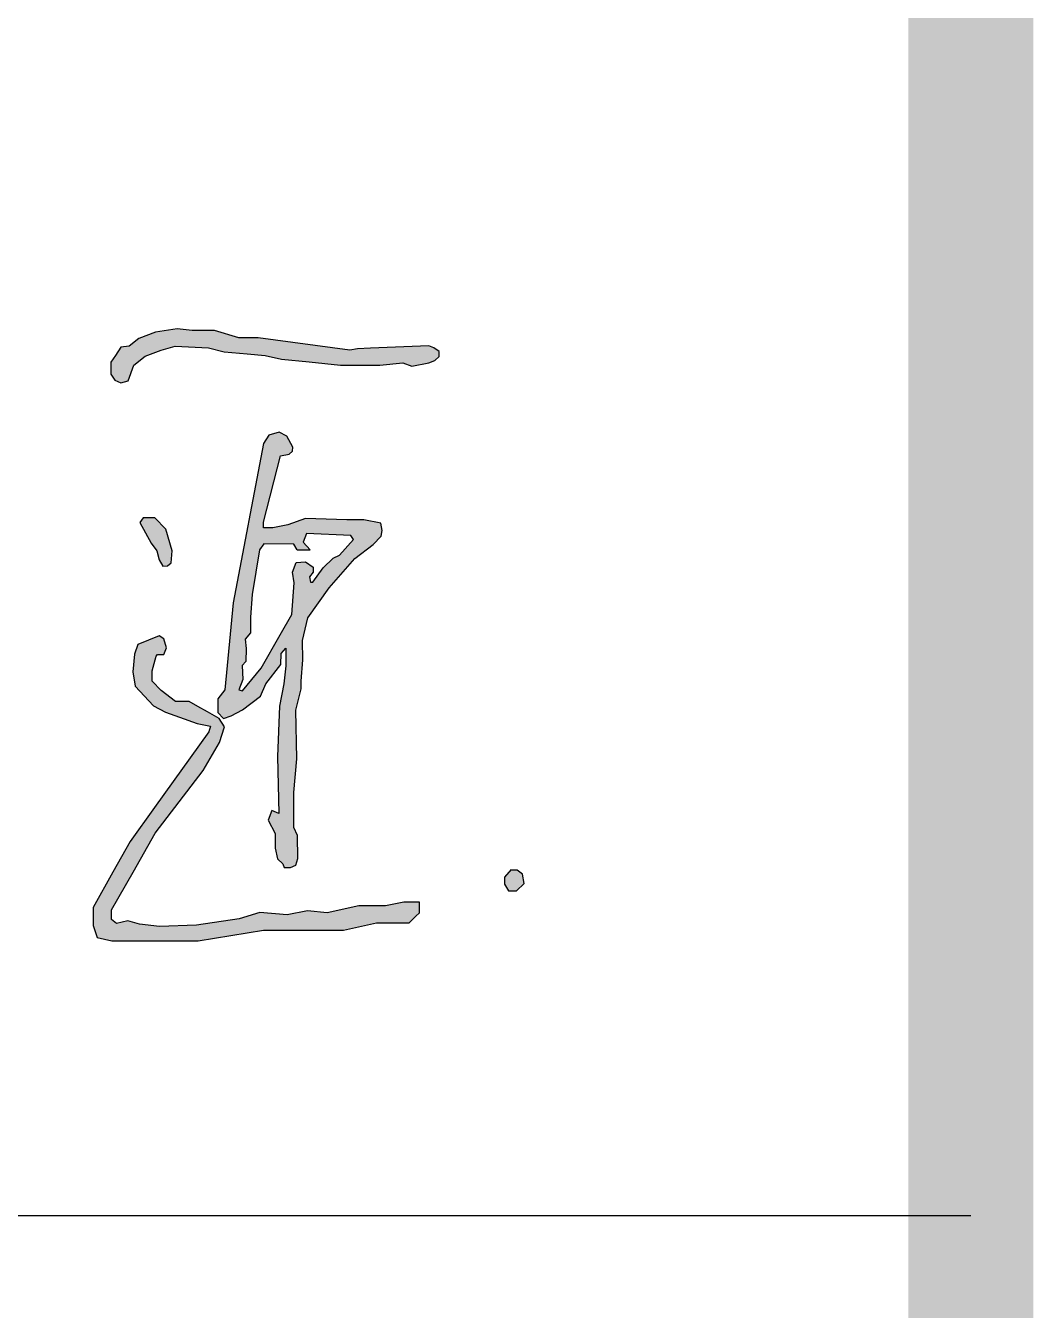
# Model space of a CAD drawing. Extents: x -417156 to 1571408, y 205758 to 1045562.
# Drawn here: x 1206962 to 1208575, y 910179 to 912235 of the extents above; entities that cross this region are included whole.
import ezdxf

# ---------------------------------------------------------------- set-up
doc = ezdxf.new("R2010")
doc.units = 0
doc.header["$LTSCALE"] = 1000
doc.header["$MEASUREMENT"] = 0
doc.layers.get('0').update_dxf_attribs({"linetype": 'CONTINUOUS'})
doc.layers.add('PUB_TITLE', color=4, linetype='CONTINUOUS')

msp = doc.modelspace()

# ---------------------------------------------------------------- hatches: boundary and pattern name
h = msp.add_hatch(color=256)
h.paths.add_polyline_path([(1206525.9, 911410), (1206534.9, 911422.8), (1206530.4, 911433.3), (1206530.5, 911449.2), (1206519.6, 911458.8), (1206508.7, 911465.8), (1206501.7, 911465.8), (1206495.8, 911455.7), (1206496.7, 911444.7), (1206502.3, 911372.7), (1206506.2, 911356.9), (1206504.1, 911314.8), (1206450, 911305.6), (1206411.6, 911296), (1206367.4, 911278.9), (1206325.4, 911262.6), (1206320.7, 911254.5), (1206323.9, 911241.8), (1206336.4, 911235.4), (1206353.2, 911226.7), (1206370.8, 911212.3), (1206376.9, 911216.4), (1206380.5, 911229.9), (1206364.5, 911246.6), (1206369.2, 911254.2), (1206403.2, 911267), (1206444, 911275.9), (1206501.9, 911288.5), (1206501.9, 911205.4), (1206499, 911199.9), (1206488.4, 911209.8), (1206475.6, 911209.8), (1206447.2, 911201), (1206432.6, 911178.5), (1206413.2, 911148.3), (1206408.2, 911109.5), (1206400.7, 911050.8), (1206407.2, 911018.9), (1206432.6, 911004.1), (1206472, 910999), (1206489.6, 911007.8), (1206476.4, 910757.4), (1206464.5, 910664.6), (1206469.2, 910652.4), (1206472.9, 910642.5), (1206490.2, 910642.5), (1206501.7, 910664.4), (1206503.8, 910728.7), (1206513.3, 911021.6), (1206542.2, 911039.3), (1206623.8, 911109.6), (1206650.8, 911143.5), (1206650.8, 911151.5), (1206637.4, 911145.1), (1206574.4, 911090), (1206549.1, 911070.4), (1206518.3, 911055.5), (1206527.7, 911292.4), (1206546.3, 911293.9), (1206594.9, 911306.2), (1206657.4, 911322.1), (1206681.6, 911336.2), (1206681.6, 911347.9), (1206666, 911360.2), (1206640.4, 911356.6), (1206602, 911351.2), (1206580.8, 911351.2), (1206567.3, 911356.7), (1206559, 911356.7), (1206557.4, 911351.2), (1206560.1, 911345.2), (1206582, 911331.2), (1206566.8, 911325.7), (1206532.4, 911323.6), (1206533.7, 911355.9)])
h.paths.add_polyline_path([(1206483.7, 911183.8), (1206493, 911177.7), (1206497.9, 911168.4), (1206490.6, 911151.3), (1206490.6, 911105.4), (1206493, 911037.9), (1206472.4, 911028.7), (1206465.8, 911025.9), (1206445.9, 911028.7), (1206436.4, 911034), (1206433.7, 911047.2), (1206430.1, 911064.8), (1206435.3, 911099.7), (1206443.4, 911141.5), (1206459.7, 911174.9)], flags=16)
h.paths.add_polyline_path([(1206838.9, 911503.6), (1206824.3, 911512), (1206800.8, 911515.1), (1206739.2, 911523.1), (1206709.8, 911527), (1206695.7, 911519.6), (1206686.7, 911504.9), (1206680.7, 911486.7), (1206680.7, 911463.4), (1206683.9, 911446.1), (1206689.8, 911432.9), (1206699.4, 911431.3), (1206699.4, 911451.6), (1206699.4, 911468.9), (1206706.1, 911488.6), (1206720, 911495.6), (1206777.6, 911489.3), (1206818.7, 911484.8), (1206832.8, 911474.9), (1206844.5, 911474.9), (1206852.3, 911481.5), (1206849, 911495.6)])
h.paths.add_polyline_path([(1206691.1, 911226), (1206701.4, 911256.5), (1206721.6, 911286.5), (1206731.4, 911311.1), (1206723.8, 911326.7), (1206713.8, 911326.7), (1206688.8, 911298.1), (1206669.9, 911248.2), (1206649.5, 911194.2), (1206646.7, 911149.5), (1206650.8, 911151.5), (1206650.8, 911143.5), (1206644, 911135), (1206644.6, 911105), (1206630.3, 911012.5), (1206630.3, 910992.5), (1206619.9, 910928.4), (1206623.3, 910917.4), (1206630.7, 910906.1), (1206642.1, 910906.1), (1206657.5, 910918), (1206653.4, 910935.5), (1206664.3, 910955.9), (1206671.6, 910988.1), (1206675.7, 911012.2), (1206679.5, 911009.7), (1206679.5, 911002.6), (1206680.7, 911000.3), (1206696.2, 910971), (1206723.6, 910944.8), (1206746.6, 910950), (1206775, 910979.4), (1206796.4, 911036.1), (1206804.9, 911079.4), (1206799.5, 911142.8), (1206847.8, 911180.9), (1206890.2, 911221.4), (1206906, 911238.3), (1206898.7, 911243.1), (1206855, 911213.4), (1206801.1, 911173.2), (1206799.1, 911180.6), (1206778.7, 911254.6), (1206766.4, 911276.2), (1206748.8, 911285.4), (1206729.5, 911265.8), (1206712.4, 911232.8), (1206691.3, 911180), (1206686.4, 911162.3), (1206674.9, 911120.6), (1206674.9, 911101.9), (1206671.6, 911082.4), (1206661.6, 911019.7), (1206657.8, 911001.5), (1206650.9, 911001.5), (1206664.2, 911073.4), (1206673, 911143.6), (1206681.7, 911183)])
h.paths.add_polyline_path([(1206714.6, 911206.6), (1206726.8, 911229.3), (1206738.1, 911250.6), (1206750, 911252.1), (1206763.3, 911205.5), (1206773.5, 911151.6), (1206715.2, 911109.5), (1206690.6, 911087.3), (1206689, 911077.9), (1206687.5, 911069.9), (1206681.6, 911069.4), (1206687, 911105.9), (1206693.2, 911131.4), (1206696.6, 911158.9), (1206702.7, 911184.2)], flags=16)
h.paths.add_polyline_path([(1206769.9, 911116.5), (1206774.3, 911113.6), (1206775.7, 911103.4), (1206775.7, 911066.4), (1206770.6, 911049.7), (1206757.2, 911004.8), (1206739.1, 910978.8), (1206729.5, 910976.1), (1206719.9, 910976.1), (1206707.8, 911002.1), (1206698.6, 911022.1), (1206703.6, 911047), (1206716.2, 911068.1), (1206741.9, 911091.2)], flags=16)
h.paths.add_polyline_path([(1207201.3, 911722.6), (1207255, 911719.7), (1207280.1, 911713.4), (1207316.9, 911710.3), (1207345.5, 911707.8), (1207371.5, 911701.9), (1207415.8, 911697.3), (1207466.2, 911692.1), (1207528.8, 911692.1), (1207565.8, 911696), (1207580.5, 911690.3), (1207607.5, 911696), (1207617.1, 911699.5), (1207624.2, 911706.1), (1207624.2, 911713.8), (1207615.4, 911720.1), (1207607.6, 911722.8), (1207514, 911719.1), (1207493.4, 911718.3), (1207481.1, 911716.1), (1207334.1, 911735.6), (1207303.2, 911735.6), (1207264.4, 911747.4), (1207228.6, 911747.4), (1207204.5, 911750.1), (1207170.1, 911744.9), (1207143.6, 911734.9), (1207128.1, 911722.7), (1207114.6, 911720.9), (1207105.9, 911707.5), (1207098.8, 911696.9), (1207098.8, 911677.9), (1207105.2, 911668.1), (1207114.6, 911664), (1207126.3, 911666.9), (1207135.6, 911692.3), (1207153.8, 911706.5), (1207179.2, 911716.3)])
h.paths.add_polyline_path([(1207186.5, 911429.7), (1207169.2, 911447.7), (1207150.5, 911447.7), (1207145, 911440.1), (1207163, 911407.2), (1207172, 911394.8), (1207175.7, 911380.7), (1207181.7, 911370.2), (1207189.2, 911370.9), (1207195, 911376), (1207197, 911395)])
h.paths.add_polyline_path([(1207370.2, 911546.9), (1207384.1, 911549.5), (1207389.4, 911554.3), (1207389.7, 911560.7), (1207380.1, 911578.4), (1207368.2, 911584.7), (1207351.2, 911580), (1207343, 911566.5), (1207294.5, 911311.6), (1207281.2, 911172.7), (1207270, 911158), (1207270, 911136.4), (1207278.8, 911126.7), (1207291.4, 911130.6), (1207309.2, 911140.3), (1207338.2, 911162.1), (1207346.6, 911182.1), (1207370.4, 911212.8), (1207371, 911230.8), (1207378.5, 911239.2), (1207378.5, 911210.9), (1207375.2, 911181.9), (1207368.6, 911146.2), (1207365.3, 911065.8), (1207367.3, 910974.5), (1207356.1, 910979.5), (1207350.3, 910963.8), (1207361.5, 910942.7), (1207361.5, 910919.1), (1207365.1, 910902), (1207373.7, 910894.1), (1207375.8, 910888.1), (1207385.9, 910888.1), (1207394.4, 910891.8), (1207397.7, 910902.5), (1207397.3, 910939.1), (1207391.6, 910952.1), (1207391.6, 911008.4), (1207396.2, 911062), (1207394.4, 911139.9), (1207401.7, 911167.7), (1207403.4, 911174.3), (1207403.4, 911186.1), (1207406, 911220.3), (1207405.1, 911251.5), (1207413.8, 911287.7), (1207447.9, 911335.6), (1207489.2, 911382.9), (1207518.5, 911405.2), (1207531.4, 911418.4), (1207533, 911427.4), (1207530.7, 911439), (1207503.4, 911444.4), (1207476.5, 911444.4), (1207410.3, 911446.9), (1207381.6, 911436.3), (1207357.9, 911431.6), (1207342.7, 911431.6), (1207342.7, 911440.9)])
h.paths.add_polyline_path([(1207343.4, 911406.2), (1207391.6, 911405.4), (1207396.7, 911396.8), (1207402.1, 911396.8), (1207417.5, 911396.8), (1207406.4, 911409), (1207411.7, 911422.9), (1207482.6, 911419.4), (1207486.8, 911412.9), (1207464.7, 911387.8), (1207454.4, 911383.1), (1207438.6, 911367.7), (1207422.1, 911345), (1207418.1, 911345), (1207416.5, 911353.5), (1207422.6, 911360.8), (1207422.6, 911368.9), (1207410, 911377.5), (1207395, 911376.1), (1207389.2, 911361), (1207391.8, 911343.9), (1207388.5, 911293.3), (1207369.5, 911260.3), (1207338.9, 911207.2), (1207309.2, 911170.8), (1207303.4, 911172.4), (1207309.9, 911188.8), (1207309, 911211.3), (1207314.5, 911218), (1207315, 911238.5), (1207313.4, 911253.7), (1207322, 911263.8), (1207322, 911288.7), (1207324.6, 911325.1), (1207336.3, 911396.3)], flags=16)
h.paths.add_polyline_path([(1207179.3, 911171.3), (1207164.6, 911186.5), (1207164.6, 911202.9), (1207171.4, 911226.2), (1207173.5, 911228.8), (1207183.4, 911228.8), (1207187.7, 911239.7), (1207183.2, 911254.2), (1207175.7, 911258.7), (1207141.7, 911245.1), (1207136.6, 911229.3), (1207133.6, 911201.2), (1207137.4, 911178.2), (1207167.1, 911146.7), (1207186.1, 911136.5), (1207208.6, 911128.5), (1207236.5, 911118.6), (1207257.9, 911114.1), (1207255.5, 911105.2), (1207168.4, 910984.3), (1207129.3, 910929.9), (1207101.6, 910880.4), (1207070.2, 910824.3), (1207070.2, 910795.4), (1207076.6, 910776.2), (1207100.1, 910770.5), (1207141, 910770.5), (1207192.8, 910770.5), (1207238.5, 910770.5), (1207316.8, 910783.4), (1207342.9, 910787.8), (1207398.1, 910787.8), (1207470.7, 910787.8), (1207523.5, 910799.7), (1207575.9, 910799.7), (1207586.9, 910810.2), (1207592.5, 910815.6), (1207592.5, 910832.8), (1207567.7, 910832.8), (1207537.9, 910826.6), (1207495.6, 910826.6), (1207444.7, 910815.5), (1207413.3, 910818.9), (1207381, 910812.2), (1207336.9, 910816), (1207304.2, 910806.1), (1207235.7, 910795.9), (1207176.7, 910793.6), (1207144.4, 910797.4), (1207125.9, 910802.5), (1207107.6, 910798.5), (1207099.8, 910804.8), (1207099.8, 910820.3), (1207134.3, 910880.9), (1207169.8, 910943.1), (1207246.3, 911043.5), (1207272.5, 911088), (1207280.3, 911113.4), (1207271.9, 911126.5), (1207253.1, 911137.2), (1207238, 911145.9), (1207223.9, 911153.9), (1207202, 911153.9)])
h.paths.add_polyline_path([(1207757.3, 910877.2), (1207748.6, 910883.8), (1207738, 910883.8), (1207728.4, 910872.7), (1207728.4, 910861.6), (1207734.9, 910850.7), (1207747.5, 910850.7), (1207759.9, 910862.7)])
h = msp.add_hatch(color=250)
h.paths.add_polyline_path([(1207334.1, 911735.6), (1207303.2, 911735.6), (1207264.4, 911747.4), (1207228.6, 911747.4), (1207204.5, 911750.1), (1207170.1, 911744.9), (1207143.6, 911734.9), (1207128.1, 911722.7), (1207114.6, 911720.9), (1207105.9, 911707.5), (1207098.8, 911696.9), (1207098.8, 911677.9), (1207105.2, 911668.1), (1207114.6, 911664), (1207126.3, 911666.9), (1207135.6, 911692.3), (1207153.8, 911706.5), (1207179.2, 911716.3), (1207201.3, 911722.6), (1207255, 911719.7), (1207280.1, 911713.4), (1207316.9, 911710.3), (1207345.5, 911707.8), (1207371.5, 911701.9), (1207415.8, 911697.3), (1207466.2, 911692.1), (1207528.8, 911692.1), (1207565.8, 911696), (1207580.5, 911690.3), (1207607.5, 911696), (1207617.1, 911699.5), (1207624.2, 911706.1), (1207624.2, 911713.8), (1207615.4, 911720.1), (1207607.6, 911722.8), (1207514, 911719.1), (1207493.4, 911718.3), (1207481.1, 911716.1)])
h.paths.add_polyline_path([(1207384.1, 911549.5), (1207389.4, 911554.3), (1207389.7, 911560.7), (1207380.1, 911578.4), (1207368.2, 911584.7), (1207351.2, 911580), (1207343, 911566.5), (1207294.5, 911311.6), (1207281.2, 911172.7), (1207270, 911158), (1207270, 911136.4), (1207278.8, 911126.7), (1207291.4, 911130.6), (1207309.2, 911140.3), (1207338.2, 911162.1), (1207346.6, 911182.1), (1207370.4, 911212.8), (1207371, 911230.8), (1207378.5, 911239.2), (1207378.5, 911210.9), (1207375.2, 911181.9), (1207368.6, 911146.2), (1207365.3, 911065.8), (1207367.3, 910974.5), (1207356.1, 910979.5), (1207350.3, 910963.8), (1207361.5, 910942.7), (1207361.5, 910919.1), (1207365.1, 910902), (1207373.7, 910894.1), (1207375.8, 910888.1), (1207385.9, 910888.1), (1207394.4, 910891.8), (1207397.7, 910902.5), (1207397.3, 910939.1), (1207391.6, 910952.1), (1207391.6, 911008.4), (1207396.2, 911062), (1207394.4, 911139.9), (1207401.7, 911167.7), (1207403.4, 911174.3), (1207403.4, 911186.1), (1207406, 911220.3), (1207405.1, 911251.5), (1207413.8, 911287.7), (1207447.9, 911335.6), (1207489.2, 911382.9), (1207518.5, 911405.2), (1207531.4, 911418.4), (1207533, 911427.4), (1207530.7, 911439), (1207503.4, 911444.4), (1207476.5, 911444.4), (1207410.3, 911446.9), (1207381.6, 911436.3), (1207357.9, 911431.6), (1207342.7, 911431.6), (1207342.7, 911440.9), (1207370.2, 911546.9)])
h.paths.add_polyline_path([(1207411.7, 911422.9), (1207482.6, 911419.4), (1207486.8, 911412.9), (1207464.7, 911387.8), (1207454.4, 911383.1), (1207438.6, 911367.7), (1207422.1, 911345), (1207418.1, 911345), (1207416.5, 911353.5), (1207422.6, 911360.8), (1207422.6, 911368.9), (1207410, 911377.5), (1207395, 911376.1), (1207389.2, 911361), (1207391.8, 911343.9), (1207388.5, 911293.3), (1207369.5, 911260.3), (1207338.9, 911207.2), (1207309.2, 911170.8), (1207303.4, 911172.4), (1207309.9, 911188.8), (1207309, 911211.3), (1207314.5, 911218), (1207315, 911238.5), (1207313.4, 911253.7), (1207322, 911263.8), (1207322, 911288.7), (1207324.6, 911325.1), (1207336.3, 911396.3), (1207343.4, 911406.2), (1207391.6, 911405.4), (1207396.7, 911396.8), (1207402.1, 911396.8), (1207417.5, 911396.8), (1207406.4, 911409)], flags=16)
h.paths.add_polyline_path([(1207171.4, 911226.2), (1207173.5, 911228.8), (1207183.4, 911228.8), (1207187.7, 911239.7), (1207183.2, 911254.2), (1207175.7, 911258.7), (1207141.7, 911245.1), (1207136.6, 911229.3), (1207133.6, 911201.2), (1207137.4, 911178.2), (1207167.1, 911146.7), (1207186.1, 911136.5), (1207208.6, 911128.5), (1207236.5, 911118.6), (1207257.9, 911114.1), (1207255.5, 911105.2), (1207168.4, 910984.3), (1207129.3, 910929.9), (1207101.6, 910880.4), (1207070.2, 910824.3), (1207070.2, 910795.4), (1207076.6, 910776.2), (1207100.1, 910770.5), (1207141, 910770.5), (1207192.8, 910770.5), (1207238.5, 910770.5), (1207316.8, 910783.4), (1207342.9, 910787.8), (1207398.1, 910787.8), (1207470.7, 910787.8), (1207523.5, 910799.7), (1207575.9, 910799.7), (1207586.9, 910810.2), (1207592.5, 910815.6), (1207592.5, 910832.8), (1207567.7, 910832.8), (1207537.9, 910826.6), (1207495.6, 910826.6), (1207444.7, 910815.5), (1207413.3, 910818.9), (1207381, 910812.2), (1207336.9, 910816), (1207304.2, 910806.1), (1207235.7, 910795.9), (1207176.7, 910793.6), (1207144.4, 910797.4), (1207125.9, 910802.5), (1207107.6, 910798.5), (1207099.8, 910804.8), (1207099.8, 910820.3), (1207134.3, 910880.9), (1207169.8, 910943.1), (1207246.3, 911043.5), (1207272.5, 911088), (1207280.3, 911113.4), (1207271.9, 911126.5), (1207253.1, 911137.2), (1207238, 911145.9), (1207223.9, 911153.9), (1207202, 911153.9), (1207179.3, 911171.3), (1207164.6, 911186.5), (1207164.6, 911202.9)])
h.paths.add_polyline_path([(1207186.5, 911429.7), (1207169.2, 911447.7), (1207150.5, 911447.7), (1207145, 911440.1), (1207163, 911407.2), (1207172, 911394.8), (1207175.7, 911380.7), (1207181.7, 911370.2), (1207189.2, 911370.9), (1207195, 911376), (1207197, 911395)])
h = msp.add_hatch(color=256)
h.paths.add_polyline_path([(1207179.2, 911716.3), (1207201.3, 911722.6), (1207255, 911719.7), (1207280.1, 911713.4), (1207316.9, 911710.3), (1207345.5, 911707.8), (1207371.5, 911701.9), (1207415.8, 911697.3), (1207466.2, 911692.1), (1207528.8, 911692.1), (1207565.8, 911696), (1207580.5, 911690.3), (1207607.5, 911696), (1207617.1, 911699.5), (1207624.2, 911706.1), (1207624.2, 911713.8), (1207615.4, 911720.1), (1207607.6, 911722.8), (1207514, 911719.1), (1207493.4, 911718.3), (1207481.1, 911716.1), (1207334.1, 911735.6), (1207303.2, 911735.6), (1207264.4, 911747.4), (1207228.6, 911747.4), (1207204.5, 911750.1), (1207170.1, 911744.9), (1207143.6, 911734.9), (1207128.1, 911722.7), (1207114.6, 911720.9), (1207105.9, 911707.5), (1207098.8, 911696.9), (1207098.8, 911677.9), (1207105.2, 911668.1), (1207114.6, 911664), (1207126.3, 911666.9), (1207135.6, 911692.3), (1207153.8, 911706.5)])
h.paths.add_polyline_path([(1207186.5, 911429.7), (1207169.2, 911447.7), (1207150.5, 911447.7), (1207145, 911440.1), (1207163, 911407.2), (1207172, 911394.8), (1207175.7, 911380.7), (1207181.7, 911370.2), (1207189.2, 911370.9), (1207195, 911376), (1207197, 911395)])
h.paths.add_polyline_path([(1207370.2, 911546.9), (1207384.1, 911549.5), (1207389.4, 911554.3), (1207389.7, 911560.7), (1207380.1, 911578.4), (1207368.2, 911584.7), (1207351.2, 911580), (1207343, 911566.5), (1207294.5, 911311.6), (1207281.2, 911172.7), (1207270, 911158), (1207270, 911136.4), (1207278.8, 911126.7), (1207291.4, 911130.6), (1207309.2, 911140.3), (1207338.2, 911162.1), (1207346.6, 911182.1), (1207370.4, 911212.8), (1207371, 911230.8), (1207378.5, 911239.2), (1207378.5, 911210.9), (1207375.2, 911181.9), (1207368.6, 911146.2), (1207365.3, 911065.8), (1207367.3, 910974.5), (1207356.1, 910979.5), (1207350.3, 910963.8), (1207361.5, 910942.7), (1207361.5, 910919.1), (1207365.1, 910902), (1207373.7, 910894.1), (1207375.8, 910888.1), (1207385.9, 910888.1), (1207394.4, 910891.8), (1207397.7, 910902.5), (1207397.3, 910939.1), (1207391.6, 910952.1), (1207391.6, 911008.4), (1207396.2, 911062), (1207394.4, 911139.9), (1207401.7, 911167.7), (1207403.4, 911174.3), (1207403.4, 911186.1), (1207406, 911220.3), (1207405.1, 911251.5), (1207413.8, 911287.7), (1207447.9, 911335.6), (1207489.2, 911382.9), (1207518.5, 911405.2), (1207531.4, 911418.4), (1207533, 911427.4), (1207530.7, 911439), (1207503.4, 911444.4), (1207476.5, 911444.4), (1207410.3, 911446.9), (1207381.6, 911436.3), (1207357.9, 911431.6), (1207342.7, 911431.6), (1207342.7, 911440.9)])
h.paths.add_polyline_path([(1207343.4, 911406.2), (1207391.6, 911405.4), (1207396.7, 911396.8), (1207402.1, 911396.8), (1207417.5, 911396.8), (1207406.4, 911409), (1207411.7, 911422.9), (1207482.6, 911419.4), (1207486.8, 911412.9), (1207464.7, 911387.8), (1207454.4, 911383.1), (1207438.6, 911367.7), (1207422.1, 911345), (1207418.1, 911345), (1207416.5, 911353.5), (1207422.6, 911360.8), (1207422.6, 911368.9), (1207410, 911377.5), (1207395, 911376.1), (1207389.2, 911361), (1207391.8, 911343.9), (1207388.5, 911293.3), (1207369.5, 911260.3), (1207338.9, 911207.2), (1207309.2, 911170.8), (1207303.4, 911172.4), (1207309.9, 911188.8), (1207309, 911211.3), (1207314.5, 911218), (1207315, 911238.5), (1207313.4, 911253.7), (1207322, 911263.8), (1207322, 911288.7), (1207324.6, 911325.1), (1207336.3, 911396.3)], flags=16)
h.paths.add_polyline_path([(1207164.6, 911202.9), (1207171.4, 911226.2), (1207173.5, 911228.8), (1207183.4, 911228.8), (1207187.7, 911239.7), (1207183.2, 911254.2), (1207175.7, 911258.7), (1207141.7, 911245.1), (1207136.6, 911229.3), (1207133.6, 911201.2), (1207137.4, 911178.2), (1207167.1, 911146.7), (1207186.1, 911136.5), (1207208.6, 911128.5), (1207236.5, 911118.6), (1207257.9, 911114.1), (1207255.5, 911105.2), (1207168.4, 910984.3), (1207129.3, 910929.9), (1207101.6, 910880.4), (1207070.2, 910824.3), (1207070.2, 910795.4), (1207076.6, 910776.2), (1207100.1, 910770.5), (1207141, 910770.5), (1207192.8, 910770.5), (1207238.5, 910770.5), (1207316.8, 910783.4), (1207342.9, 910787.8), (1207398.1, 910787.8), (1207470.7, 910787.8), (1207523.5, 910799.7), (1207575.9, 910799.7), (1207586.9, 910810.2), (1207592.5, 910815.6), (1207592.5, 910832.8), (1207567.7, 910832.8), (1207537.9, 910826.6), (1207495.6, 910826.6), (1207444.7, 910815.5), (1207413.3, 910818.9), (1207381, 910812.2), (1207336.9, 910816), (1207304.2, 910806.1), (1207235.7, 910795.9), (1207176.7, 910793.6), (1207144.4, 910797.4), (1207125.9, 910802.5), (1207107.6, 910798.5), (1207099.8, 910804.8), (1207099.8, 910820.3), (1207134.3, 910880.9), (1207169.8, 910943.1), (1207246.3, 911043.5), (1207272.5, 911088), (1207280.3, 911113.4), (1207271.9, 911126.5), (1207253.1, 911137.2), (1207238, 911145.9), (1207223.9, 911153.9), (1207202, 911153.9), (1207179.3, 911171.3), (1207164.6, 911186.5)])
for color, points in [(250, [(1207757.3, 910877.2), (1207748.6, 910883.8), (1207738, 910883.8), (1207728.4, 910872.7), (1207728.4, 910861.6), (1207734.9, 910850.7), (1207747.5, 910850.7), (1207759.9, 910862.7)]), (256, [(1207748.6, 910883.8), (1207738, 910883.8), (1207728.4, 910872.7), (1207728.4, 910861.6), (1207734.9, 910850.7), (1207747.5, 910850.7), (1207759.9, 910862.7), (1207757.3, 910877.2)])]:
    msp.add_hatch(color=color).paths.add_polyline_path(points)

# ---------------------------------------------------------------- linework, layer by layer
for p, q in [((1207170.1, 911744.9), (1207143.6, 911734.9)), ((1207204.5, 911750.1), (1207170.1, 911744.9)), ((1207228.6, 911747.4), (1207204.5, 911750.1)), ((1207264.4, 911747.4), (1207228.6, 911747.4)), ((1207303.2, 911735.6), (1207264.4, 911747.4)), ((1207114.6, 911720.9), (1207105.9, 911707.5)), ((1207128.1, 911722.7), (1207114.6, 911720.9)), ((1207143.6, 911734.9), (1207128.1, 911722.7)), ((1207179.2, 911716.3), (1207201.3, 911722.6)), ((1207201.3, 911722.6), (1207255, 911719.7)), ((1207255, 911719.7), (1207280.1, 911713.4)), ((1207334.1, 911735.6), (1207303.2, 911735.6)), ((1207481.1, 911716.1), (1207334.1, 911735.6)), ((1207607.6, 911722.8), (1207514, 911719.1)), ((1207615.4, 911720.1), (1207607.6, 911722.8)), ((1207624.2, 911713.8), (1207615.4, 911720.1)), ((1207105.9, 911707.5), (1207098.8, 911696.9)), ((1207135.6, 911692.3), (1207153.8, 911706.5)), ((1207153.8, 911706.5), (1207179.2, 911716.3)), ((1207280.1, 911713.4), (1207316.9, 911710.3)), ((1207316.9, 911710.3), (1207345.5, 911707.8)), ((1207345.5, 911707.8), (1207371.5, 911701.9)), ((1207371.5, 911701.9), (1207415.8, 911697.3)), ((1207493.4, 911718.3), (1207481.1, 911716.1)), ((1207514, 911719.1), (1207493.4, 911718.3)), ((1207607.5, 911696), (1207617.1, 911699.5)), ((1207617.1, 911699.5), (1207624.2, 911706.1)), ((1207624.2, 911706.1), (1207624.2, 911713.8)), ((1207098.8, 911696.9), (1207098.8, 911677.9)), ((1207126.3, 911666.9), (1207135.6, 911692.3)), ((1207415.8, 911697.3), (1207466.2, 911692.1)), ((1207466.2, 911692.1), (1207528.8, 911692.1)), ((1207528.8, 911692.1), (1207565.8, 911696)), ((1207565.8, 911696), (1207580.5, 911690.3)), ((1207580.5, 911690.3), (1207607.5, 911696)), ((1207098.8, 911677.9), (1207105.2, 911668.1)), ((1207105.2, 911668.1), (1207114.6, 911664)), ((1207114.6, 911664), (1207126.3, 911666.9)), ((1207351.2, 911580), (1207343, 911566.5)), ((1207368.2, 911584.7), (1207351.2, 911580)), ((1207380.1, 911578.4), (1207368.2, 911584.7)), ((1207389.7, 911560.7), (1207380.1, 911578.4)), ((1207343, 911566.5), (1207294.5, 911311.6)), ((1207389.4, 911554.3), (1207389.7, 911560.7)), ((1207342.7, 911440.9), (1207370.2, 911546.9)), ((1207370.2, 911546.9), (1207384.1, 911549.5)), ((1207384.1, 911549.5), (1207389.4, 911554.3)), ((1207150.5, 911447.7), (1207145, 911440.1)), ((1207145, 911440.1), (1207163, 911407.2)), ((1207169.2, 911447.7), (1207150.5, 911447.7)), ((1207186.5, 911429.7), (1207169.2, 911447.7)), ((1207342.7, 911431.6), (1207342.7, 911440.9)), ((1207381.6, 911436.3), (1207357.9, 911431.6)), ((1207410.3, 911446.9), (1207381.6, 911436.3)), ((1207476.5, 911444.4), (1207410.3, 911446.9)), ((1207503.4, 911444.4), (1207476.5, 911444.4)), ((1207530.7, 911439), (1207503.4, 911444.4)), ((1207533, 911427.4), (1207530.7, 911439)), ((1207197, 911395), (1207186.5, 911429.7)), ((1207357.9, 911431.6), (1207342.7, 911431.6)), ((1207411.7, 911422.9), (1207406.4, 911409)), ((1207482.6, 911419.4), (1207411.7, 911422.9)), ((1207464.7, 911387.8), (1207486.8, 911412.9)), ((1207486.8, 911412.9), (1207482.6, 911419.4)), ((1207518.5, 911405.2), (1207531.4, 911418.4)), ((1207531.4, 911418.4), (1207533, 911427.4)), ((1207163, 911407.2), (1207172, 911394.8)), ((1207172, 911394.8), (1207175.7, 911380.7)), ((1207195, 911376), (1207197, 911395)), ((1207336.3, 911396.3), (1207324.6, 911325.1)), ((1207343.4, 911406.2), (1207336.3, 911396.3)), ((1207391.6, 911405.4), (1207343.4, 911406.2)), ((1207396.7, 911396.8), (1207391.6, 911405.4)), ((1207396.7, 911396.8), (1207402.1, 911396.8)), ((1207402.1, 911396.8), (1207417.5, 911396.8)), ((1207417.5, 911396.8), (1207406.4, 911409)), ((1207489.2, 911382.9), (1207518.5, 911405.2)), ((1207175.7, 911380.7), (1207181.7, 911370.2)), ((1207181.7, 911370.2), (1207189.2, 911370.9)), ((1207189.2, 911370.9), (1207195, 911376)), ((1207389.2, 911361), (1207395, 911376.1)), ((1207395, 911376.1), (1207410, 911377.5)), ((1207410, 911377.5), (1207422.6, 911368.9)), ((1207438.6, 911367.7), (1207454.4, 911383.1)), ((1207447.9, 911335.6), (1207489.2, 911382.9)), ((1207454.4, 911383.1), (1207464.7, 911387.8)), ((1207391.8, 911343.9), (1207389.2, 911361)), ((1207422.6, 911360.8), (1207416.5, 911353.5)), ((1207416.5, 911353.5), (1207418.1, 911345)), ((1207422.1, 911345), (1207438.6, 911367.7)), ((1207422.6, 911368.9), (1207422.6, 911360.8)), ((1207388.5, 911293.3), (1207391.8, 911343.9)), ((1207413.8, 911287.7), (1207447.9, 911335.6)), ((1207418.1, 911345), (1207422.1, 911345)), ((1207294.5, 911311.6), (1207281.2, 911172.7)), ((1207324.6, 911325.1), (1207322, 911288.7)), ((1207322, 911288.7), (1207322, 911263.8)), ((1207369.5, 911260.3), (1207388.5, 911293.3)), ((1207405.1, 911251.5), (1207413.8, 911287.7)), ((1207175.7, 911258.7), (1207141.7, 911245.1)), ((1207183.2, 911254.2), (1207175.7, 911258.7)), ((1207187.7, 911239.7), (1207183.2, 911254.2)), ((1207322, 911263.8), (1207313.4, 911253.7)), ((1207313.4, 911253.7), (1207315, 911238.5)), ((1207338.9, 911207.2), (1207369.5, 911260.3)), ((1207406, 911220.3), (1207405.1, 911251.5)), ((1207136.6, 911229.3), (1207133.6, 911201.2)), ((1207141.7, 911245.1), (1207136.6, 911229.3)), ((1207164.6, 911202.9), (1207171.4, 911226.2)), ((1207171.4, 911226.2), (1207173.5, 911228.8)), ((1207173.5, 911228.8), (1207183.4, 911228.8)), ((1207183.4, 911228.8), (1207187.7, 911239.7)), ((1207315, 911238.5), (1207314.5, 911218)), ((1207370.4, 911212.8), (1207371, 911230.8)), ((1207371, 911230.8), (1207378.5, 911239.2)), ((1207378.5, 911239.2), (1207378.5, 911210.9)), ((1207314.5, 911218), (1207309, 911211.3)), ((1207309, 911211.3), (1207309.9, 911188.8)), ((1207309.2, 911170.8), (1207338.9, 911207.2)), ((1207346.6, 911182.1), (1207370.4, 911212.8)), ((1207378.5, 911210.9), (1207375.2, 911181.9)), ((1207403.4, 911186.1), (1207406, 911220.3)), ((1207133.6, 911201.2), (1207137.4, 911178.2)), ((1207164.6, 911186.5), (1207164.6, 911202.9)), ((1207179.3, 911171.3), (1207164.6, 911186.5)), ((1207309.9, 911188.8), (1207303.4, 911172.4)), ((1207403.4, 911174.3), (1207403.4, 911186.1)), ((1207137.4, 911178.2), (1207167.1, 911146.7)), ((1207202, 911153.9), (1207179.3, 911171.3)), ((1207281.2, 911172.7), (1207270, 911158)), ((1207303.4, 911172.4), (1207309.2, 911170.8)), ((1207338.2, 911162.1), (1207346.6, 911182.1)), ((1207375.2, 911181.9), (1207368.6, 911146.2)), ((1207394.4, 911139.9), (1207401.7, 911167.7)), ((1207401.7, 911167.7), (1207403.4, 911174.3)), ((1207167.1, 911146.7), (1207186.1, 911136.5)), ((1207223.9, 911153.9), (1207202, 911153.9)), ((1207238, 911145.9), (1207223.9, 911153.9)), ((1207253.1, 911137.2), (1207238, 911145.9)), ((1207270, 911158), (1207270, 911136.4)), ((1207309.2, 911140.3), (1207338.2, 911162.1)), ((1207368.6, 911146.2), (1207365.3, 911065.8)), ((1207186.1, 911136.5), (1207208.6, 911128.5)), ((1207208.6, 911128.5), (1207236.5, 911118.6)), ((1207271.9, 911126.5), (1207253.1, 911137.2)), ((1207270, 911136.4), (1207278.8, 911126.7)), ((1207280.3, 911113.4), (1207271.9, 911126.5)), ((1207278.8, 911126.7), (1207291.4, 911130.6)), ((1207291.4, 911130.6), (1207309.2, 911140.3)), ((1207396.2, 911062), (1207394.4, 911139.9)), ((1207255.5, 911105.2), (1207168.4, 910984.3)), ((1207236.5, 911118.6), (1207257.9, 911114.1)), ((1207257.9, 911114.1), (1207255.5, 911105.2)), ((1207272.5, 911088), (1207280.3, 911113.4)), ((1207246.3, 911043.5), (1207272.5, 911088)), ((1207365.3, 911065.8), (1207367.3, 910974.5)), ((1207391.6, 911008.4), (1207396.2, 911062)), ((1207169.8, 910943.1), (1207246.3, 911043.5)), ((1207391.6, 910952.1), (1207391.6, 911008.4)), ((1207168.4, 910984.3), (1207129.3, 910929.9)), ((1207356.1, 910979.5), (1207350.3, 910963.8)), ((1207367.3, 910974.5), (1207356.1, 910979.5)), ((1207350.3, 910963.8), (1207361.5, 910942.7)), ((1207134.3, 910880.9), (1207169.8, 910943.1)), ((1207361.5, 910942.7), (1207361.5, 910919.1)), ((1207397.3, 910939.1), (1207391.6, 910952.1)), ((1207397.7, 910902.5), (1207397.3, 910939.1)), ((1207129.3, 910929.9), (1207101.6, 910880.4)), ((1207361.5, 910919.1), (1207365.1, 910902)), ((1207365.1, 910902), (1207373.7, 910894.1)), ((1207394.4, 910891.8), (1207397.7, 910902.5)), ((1207101.6, 910880.4), (1207070.2, 910824.3)), ((1207099.8, 910820.3), (1207134.3, 910880.9)), ((1207373.7, 910894.1), (1207375.8, 910888.1)), ((1207375.8, 910888.1), (1207385.9, 910888.1)), ((1207385.9, 910888.1), (1207394.4, 910891.8)), ((1207739, 910885), (1207728.4, 910872.7)), ((1207748.6, 910883.8), (1207738, 910883.8)), ((1207757.3, 910877.2), (1207748.6, 910883.8)), ((1207759.9, 910862.7), (1207757.3, 910877.2)), ((1207728.4, 910872.7), (1207728.4, 910861.6)), ((1207728.4, 910861.6), (1207734.9, 910850.7)), ((1207747.5, 910850.7), (1207759.9, 910862.7)), ((1207734.9, 910850.7), (1207747.5, 910850.7)), ((1207070.2, 910824.3), (1207070.2, 910795.4)), ((1207099.8, 910804.8), (1207099.8, 910820.3)), ((1207336.9, 910816), (1207304.2, 910806.1)), ((1207381, 910812.2), (1207336.9, 910816)), ((1207413.3, 910818.9), (1207381, 910812.2)), ((1207444.7, 910815.5), (1207413.3, 910818.9)), ((1207495.6, 910826.6), (1207444.7, 910815.5)), ((1207537.9, 910826.6), (1207495.6, 910826.6)), ((1207567.7, 910832.8), (1207537.9, 910826.6)), ((1207592.5, 910832.8), (1207567.7, 910832.8)), ((1207586.9, 910810.2), (1207592.5, 910815.6)), ((1207592.5, 910815.6), (1207592.5, 910832.8)), ((1207070.2, 910795.4), (1207076.6, 910776.2)), ((1207107.6, 910798.5), (1207099.8, 910804.8)), ((1207125.9, 910802.5), (1207107.6, 910798.5)), ((1207144.4, 910797.4), (1207125.9, 910802.5)), ((1207176.7, 910793.6), (1207144.4, 910797.4)), ((1207235.7, 910795.9), (1207176.7, 910793.6)), ((1207304.2, 910806.1), (1207235.7, 910795.9)), ((1207470.7, 910787.8), (1207523.5, 910799.7)), ((1207523.5, 910799.7), (1207575.9, 910799.7)), ((1207575.9, 910799.7), (1207586.9, 910810.2)), ((1207076.6, 910776.2), (1207100.1, 910770.5)), ((1207238.5, 910770.5), (1207316.8, 910783.4)), ((1207316.8, 910783.4), (1207342.9, 910787.8)), ((1207342.9, 910787.8), (1207398.1, 910787.8)), ((1207398.1, 910787.8), (1207470.7, 910787.8)), ((1207100.1, 910770.5), (1207141, 910770.5)), ((1207141, 910770.5), (1207192.8, 910770.5)), ((1207192.8, 910770.5), (1207238.5, 910770.5))]:
    msp.add_line(p, q)
at = {"layer": 'PUB_TITLE', "color": 4}
msp.add_line((1197474.7, 910331.3), (1208474.7, 910331.3), dxfattribs=at)
at = {"layer": 'PUB_TITLE', "const_width": 200}
msp.add_lwpolyline([(1047274.7, 869803.1), (1208474.7, 869803.1), (1208474.7, 984603.1), (1047274.7, 984603.1)], close=True, dxfattribs=at)

doc.saveas('drawing.dxf')
